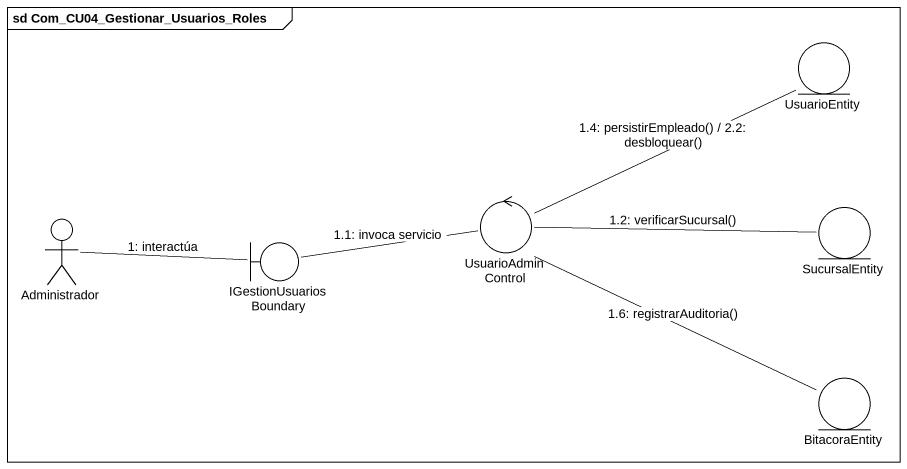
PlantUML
@startuml
mainframe sd Com_CU04_Gestionar_Usuarios_Roles
entity UsuarioEntity
actor Administrador
control UsuarioAdminControl
entity SucursalEntity
boundary IGestionUsuariosBoundary
entity BitacoraEntity
Administrador -right- IGestionUsuariosBoundary : 1: interactúa
UsuarioAdminControl -right- UsuarioEntity : 1.4: persistirEmpleado() / 2.2: desbloquear()
UsuarioAdminControl -right- SucursalEntity : 1.2: verificarSucursal()
UsuarioAdminControl -right- BitacoraEntity : 1.6: registrarAuditoria()
IGestionUsuariosBoundary -right- UsuarioAdminControl : 1.1: invoca servicio
@enduml
